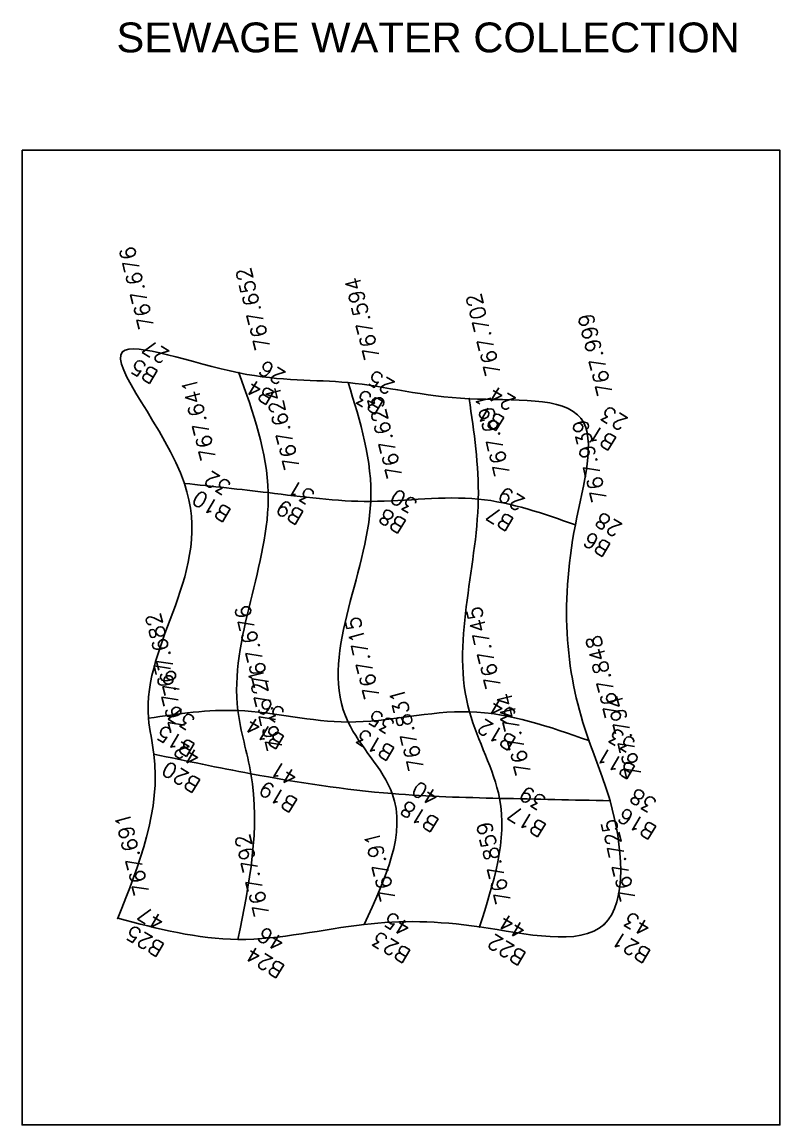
# Model space of a CAD drawing. Header units: millimetres. Extents: x 3197 to 59319, y 691 to 32741.
# Drawn here: x 52777 to 55315, y 18548 to 22242 of the extents above; entities that cross this region are included whole.
import ezdxf
from ezdxf.enums import TextEntityAlignment as Align

# ---------------------------------------------------------------- set-up
doc = ezdxf.new("R2010")
doc.units = ezdxf.units.MM
for name, color, linetype in [('Chainage_TXT', 7, 'Continuous'), ('Points', 7, 'Continuous'), ('Points-ELV', 6, 'Continuous'), ('Points-NUM', 4, 'Continuous'), ('Points-TXT', 3, 'Continuous')]:
    doc.layers.add(name, color=color, linetype=linetype)
doc.styles.add('romans', font='romans.shx')
doc.styles.get("Standard").update_dxf_attribs({"font": 'arial.ttf'})

# ---------------------------------------------------------------- blocks, each defined once
blk = doc.blocks.new('POINTS')
at = {"layer": 'Points'}
blk.add_line((0, 0), (0, 0), dxfattribs=at)
blk.add_point((0, 0), dxfattribs=at)
at = {"layer": 'Points-ELV', "style": 'romans'}
blk.add_attdef('ELEV', text='', height=1, rotation=45, dxfattribs=at).set_placement((0, 0), align=Align.BOTTOM_LEFT)
at = {"layer": 'Points-NUM', "style": 'romans'}
blk.add_attdef('PTNUM', text='', height=1, dxfattribs=at).set_placement((0, 0), align=Align.BOTTOM_RIGHT)
at = {"layer": 'Points-TXT', "style": 'romans'}
blk.add_attdef('DESC', text='', height=1, dxfattribs=at).set_placement((0, 0), align=Align.BOTTOM_RIGHT)

msp = doc.modelspace()

# ---------------------------------------------------------------- linework, layer by layer
for points in [[(53097.6, 19240, -44.6), (53499.9, 19169.3, -24), (53922.3, 19219.5), (54308.8, 19211.3, -10.4), (54726.3, 19219.4, -37.6), (54746, 19633.8, -23.6), (54675.1, 19835.1, -12.6), (54630, 20557.6, 5.9), (54649.1, 20913.7, 18.1), (54274.3, 20980.1, -42.3), (53868.7, 21034.2, -64.3), (53503.2, 21067, -52.5), (53113.5, 21137.3, -47.6), (53320.7, 20696.7, -54.7), (53200.4, 19910.1, -46.4), (53218.5, 19789.7, -48.8), (53097.6, 19240, -44.6)], [(53499.9, 19169.3, -24), (53543.6, 19724.1, -38.5), (53499.7, 19935.8, -47.6), (53601.4, 20665.6, -58.2), (53503.2, 21067, -52.5)], [(53922.3, 19219.5), (54016.8, 19657.6, -16.1), (53868.9, 19897.4, -39.7), (53944.7, 20636.3, -58.4), (53868.7, 21034.2, -64.3)], [(53320.7, 20696.7, -54.7), (53601.4, 20665.6, -58.2), (53944.7, 20636.3, -58.4), (54304.9, 20644.1, -44.6), (54630, 20557.6, 5.9)], [(53218.5, 19789.7, -48.8), (53543.6, 19724.1, -38.5), (54016.8, 19657.6, -16.1), (54376.1, 19641.8, -33.8), (54746, 19633.8, -23.6)]]:
    msp.add_spline(points, degree=3)
for points, knots in [([(54308.8, 19211.3, -10.4), (54355.8, 19357.1, -20.8), (54435.7, 19605.5, -38.4), (54174.1, 20053, -29), (54341.8, 20521.4, -48.3), (54290.7, 20868.9, -43.5), (54274.3, 20980.1, -42.3)], [0, 0, 0, 0, 2.144355, 3.653656, 7.157759, 8.816147, 8.816147, 8.816147, 8.816147]), ([(53200.4, 19910.1, -46.4), (53300.2, 19924.9, -47.5), (53523.5, 19957.9, -50), (53880, 19861.7, -36.9), (54279.3, 19974.3, -38), (54543, 19881.6, -20.7), (54675.1, 19835.1, -12.6)], [0, 0, 0, 0, 1.476259, 3.301125, 5.304542, 7.329825, 7.329825, 7.329825, 7.329825])]:
    msp.add_open_spline(points, degree=3, knots=knots)
at = {"layer": 'Chainage_TXT'}
msp.add_lwpolyline([(52776.9, 21812.7), (55315.1, 21812.7), (55315.1, 18547.9), (52776.9, 18547.9)], close=True, dxfattribs=at)

# ---------------------------------------------------------------- block references
at = {"layer": 'Points', "linetype": 'Continuous'}
ref = msp.add_blockref('POINTS', (53113.5, 21137.3, -47.6), dxfattribs=dict(at, xscale=-203.4735065505005, yscale=203.4735065505005, zscale=203.4735065505005, rotation=329.0980723058464))
ref.add_attrib('PTNUM', '27', dxfattribs={"layer": 'Points-NUM', "height": 50.87, "rotation": 149.0981, "style": 'romans'}).set_placement((53207.2, 21194.9, -47.6), align=Align.BOTTOM_RIGHT)
ref.add_attrib('DESC', 'B5', dxfattribs={"layer": 'Points-TXT', "height": 50.87, "rotation": 149.0981, "style": 'romans'}).set_placement((53168, 21129.4, -47.6), align=Align.BOTTOM_RIGHT)
ref.add_attrib('ELEV', '767.676', dxfattribs={"layer": 'Points-ELV', "height": 50.87, "rotation": 104.0981, "style": 'romans'}).set_placement((53234.9, 21223.4, -47.6), align=Align.BOTTOM_LEFT)
ref = msp.add_blockref('POINTS', (53503.2, 21067, -52.5), dxfattribs=dict(at, xscale=-203.4735065505005, yscale=203.4735065505005, zscale=203.4735065505005, rotation=329.0980723058464))
ref.add_attrib('PTNUM', '26', dxfattribs={"layer": 'Points-NUM', "height": 50.87, "rotation": 149.0981, "style": 'romans'}).set_placement((53596.9, 21124.5, -52.5), align=Align.BOTTOM_RIGHT)
ref.add_attrib('DESC', 'B4', dxfattribs={"layer": 'Points-TXT', "height": 50.87, "rotation": 149.0981, "style": 'romans'}).set_placement((53557.8, 21059, -52.5), align=Align.BOTTOM_RIGHT)
ref.add_attrib('ELEV', '767.652', dxfattribs={"layer": 'Points-ELV', "height": 50.87, "rotation": 104.0981, "style": 'romans'}).set_placement((53624.6, 21153.1, -52.5), align=Align.BOTTOM_LEFT)
ref = msp.add_blockref('POINTS', (53868.7, 21034.2, -64.3), dxfattribs=dict(at, xscale=-203.4735065505005, yscale=203.4735065505005, zscale=203.4735065505005, rotation=329.0980723058464))
ref.add_attrib('PTNUM', '25', dxfattribs={"layer": 'Points-NUM', "height": 50.87, "rotation": 149.0981, "style": 'romans'}).set_placement((53962.4, 21091.7, -64.3), align=Align.BOTTOM_RIGHT)
ref.add_attrib('DESC', 'B3', dxfattribs={"layer": 'Points-TXT', "height": 50.87, "rotation": 149.0981, "style": 'romans'}).set_placement((53923.2, 21026.2, -64.3), align=Align.BOTTOM_RIGHT)
ref.add_attrib('ELEV', '767.594', dxfattribs={"layer": 'Points-ELV', "height": 50.87, "rotation": 104.0981, "style": 'romans'}).set_placement((53990.1, 21120.3, -64.3), align=Align.BOTTOM_LEFT)
ref = msp.add_blockref('POINTS', (54274.3, 20980.1, -42.3), dxfattribs=dict(at, xscale=-203.4735065505005, yscale=203.4735065505005, zscale=203.4735065505005, rotation=329.0980723058464))
ref.add_attrib('PTNUM', '24', dxfattribs={"layer": 'Points-NUM', "height": 50.87, "rotation": 149.0981, "style": 'romans'}).set_placement((54368, 21037.7, -42.3), align=Align.BOTTOM_RIGHT)
ref.add_attrib('DESC', 'B1', dxfattribs={"layer": 'Points-TXT', "height": 50.87, "rotation": 149.0981, "style": 'romans'}).set_placement((54328.9, 20972.2, -42.3), align=Align.BOTTOM_RIGHT)
ref.add_attrib('ELEV', '767.702', dxfattribs={"layer": 'Points-ELV', "height": 50.87, "rotation": 104.0981, "style": 'romans'}).set_placement((54395.7, 21066.2, -42.3), align=Align.BOTTOM_LEFT)
ref = msp.add_blockref('POINTS', (54649.1, 20913.7, 18.1), dxfattribs=dict(at, xscale=-203.4735065505005, yscale=203.4735065505005, zscale=203.4735065505005, rotation=329.0980723058464))
ref.add_attrib('PTNUM', '23', dxfattribs={"layer": 'Points-NUM', "height": 50.87, "rotation": 149.0981, "style": 'romans'}).set_placement((54742.8, 20971.3, 18.1), align=Align.BOTTOM_RIGHT)
ref.add_attrib('DESC', 'B1', dxfattribs={"layer": 'Points-TXT', "height": 50.87, "rotation": 149.0981, "style": 'romans'}).set_placement((54703.6, 20905.8, 18.1), align=Align.BOTTOM_RIGHT)
ref.add_attrib('ELEV', '767.999', dxfattribs={"layer": 'Points-ELV', "height": 50.87, "rotation": 104.0981, "style": 'romans'}).set_placement((54770.5, 20999.9, 18.1), align=Align.BOTTOM_LEFT)
ref = msp.add_blockref('POINTS', (53320.7, 20696.7, -54.7), dxfattribs=dict(at, xscale=-203.4735065505005, yscale=203.4735065505005, zscale=203.4735065505005, rotation=329.0980723058464))
ref.add_attrib('PTNUM', '32', dxfattribs={"layer": 'Points-NUM', "height": 50.87, "rotation": 149.0981, "style": 'romans'}).set_placement((53414.5, 20754.2, -54.7), align=Align.BOTTOM_RIGHT)
ref.add_attrib('DESC', 'B10', dxfattribs={"layer": 'Points-TXT', "height": 50.87, "rotation": 149.0981, "style": 'romans'}).set_placement((53375.3, 20688.8, -54.7), align=Align.BOTTOM_RIGHT)
ref.add_attrib('ELEV', '767.641', dxfattribs={"layer": 'Points-ELV', "height": 50.87, "rotation": 104.0981, "style": 'romans'}).set_placement((53442.1, 20782.8, -54.7), align=Align.BOTTOM_LEFT)
ref = msp.add_blockref('POINTS', (53601.4, 20665.6, -58.2), dxfattribs=dict(at, xscale=-203.4735065505005, yscale=203.4735065505005, zscale=203.4735065505005, rotation=329.0980723058464))
ref.add_attrib('PTNUM', '31', dxfattribs={"layer": 'Points-NUM', "height": 50.87, "rotation": 149.0981, "style": 'romans'}).set_placement((53695.1, 20723.1, -58.2), align=Align.BOTTOM_RIGHT)
ref.add_attrib('DESC', 'B9', dxfattribs={"layer": 'Points-TXT', "height": 50.87, "rotation": 149.0981, "style": 'romans'}).set_placement((53655.9, 20657.6, -58.2), align=Align.BOTTOM_RIGHT)
ref.add_attrib('ELEV', '767.624', dxfattribs={"layer": 'Points-ELV', "height": 50.87, "rotation": 104.0981, "style": 'romans'}).set_placement((53722.8, 20751.7, -58.2), align=Align.BOTTOM_LEFT)
ref = msp.add_blockref('POINTS', (53944.7, 20636.3, -58.4), dxfattribs=dict(at, xscale=-203.4735065505005, yscale=203.4735065505005, zscale=203.4735065505005, rotation=329.0980723058464))
ref.add_attrib('PTNUM', '30', dxfattribs={"layer": 'Points-NUM', "height": 50.87, "rotation": 149.0981, "style": 'romans'}).set_placement((54038.4, 20693.8, -58.4), align=Align.BOTTOM_RIGHT)
ref.add_attrib('DESC', 'B8', dxfattribs={"layer": 'Points-TXT', "height": 50.87, "rotation": 149.0981, "style": 'romans'}).set_placement((53999.3, 20628.3, -58.4), align=Align.BOTTOM_RIGHT)
ref.add_attrib('ELEV', '767.623', dxfattribs={"layer": 'Points-ELV', "height": 50.87, "rotation": 104.0981, "style": 'romans'}).set_placement((54066.1, 20722.4, -58.4), align=Align.BOTTOM_LEFT)
ref = msp.add_blockref('POINTS', (54304.9, 20644.1, -44.6), dxfattribs=dict(at, xscale=-203.4735065505005, yscale=203.4735065505005, zscale=203.4735065505005, rotation=329.0980723058464))
ref.add_attrib('PTNUM', '29', dxfattribs={"layer": 'Points-NUM', "height": 50.87, "rotation": 149.0981, "style": 'romans'}).set_placement((54398.6, 20701.6, -44.6), align=Align.BOTTOM_RIGHT)
ref.add_attrib('DESC', 'B7', dxfattribs={"layer": 'Points-TXT', "height": 50.87, "rotation": 149.0981, "style": 'romans'}).set_placement((54359.4, 20636.1, -44.6), align=Align.BOTTOM_RIGHT)
ref.add_attrib('ELEV', '767.691', dxfattribs={"layer": 'Points-ELV', "height": 50.87, "rotation": 104.0981, "style": 'romans'}).set_placement((54426.3, 20730.2, -44.6), align=Align.BOTTOM_LEFT)
ref = msp.add_blockref('POINTS', (54630, 20557.6, 5.9), dxfattribs=dict(at, xscale=-203.4735065505005, yscale=203.4735065505005, zscale=203.4735065505005, rotation=329.0980723058464))
ref.add_attrib('PTNUM', '28', dxfattribs={"layer": 'Points-NUM', "height": 50.87, "rotation": 149.0981, "style": 'romans'}).set_placement((54723.7, 20615.2, 5.9), align=Align.BOTTOM_RIGHT)
ref.add_attrib('DESC', 'B6', dxfattribs={"layer": 'Points-TXT', "height": 50.87, "rotation": 149.0981, "style": 'romans'}).set_placement((54684.5, 20549.7, 5.9), align=Align.BOTTOM_RIGHT)
ref.add_attrib('ELEV', '767.939', dxfattribs={"layer": 'Points-ELV', "height": 50.87, "rotation": 104.0981, "style": 'romans'}).set_placement((54751.4, 20643.8, 5.9), align=Align.BOTTOM_LEFT)
ref = msp.add_blockref('POINTS', (53499.7, 19935.8, -47.6), dxfattribs=dict(at, xscale=-203.4735065505005, yscale=203.4735065505005, zscale=203.4735065505005, rotation=329.0980723058464))
ref.add_attrib('PTNUM', '36', dxfattribs={"layer": 'Points-NUM', "height": 50.87, "rotation": 149.0981, "style": 'romans'}).set_placement((53593.4, 19993.4, -47.6), align=Align.BOTTOM_RIGHT)
ref.add_attrib('DESC', 'B14', dxfattribs={"layer": 'Points-TXT', "height": 50.87, "rotation": 149.0981, "style": 'romans'}).set_placement((53554.2, 19927.9, -47.6), align=Align.BOTTOM_RIGHT)
ref.add_attrib('ELEV', '767.676', dxfattribs={"layer": 'Points-ELV', "height": 50.87, "rotation": 104.0981, "style": 'romans'}).set_placement((53621.1, 20022, -47.6), align=Align.BOTTOM_LEFT)
ref = msp.add_blockref('POINTS', (53200.4, 19910.1, -46.4), dxfattribs=dict(at, xscale=-203.4735065505005, yscale=203.4735065505005, zscale=203.4735065505005, rotation=329.0980723058464))
ref.add_attrib('PTNUM', '37', dxfattribs={"layer": 'Points-NUM', "height": 50.87, "rotation": 149.0981, "style": 'romans'}).set_placement((53294.1, 19967.6, -46.4), align=Align.BOTTOM_RIGHT)
ref.add_attrib('DESC', 'B15', dxfattribs={"layer": 'Points-TXT', "height": 50.87, "rotation": 149.0981, "style": 'romans'}).set_placement((53254.9, 19902.1, -46.4), align=Align.BOTTOM_RIGHT)
ref.add_attrib('ELEV', '767.682', dxfattribs={"layer": 'Points-ELV', "height": 50.87, "rotation": 104.0981, "style": 'romans'}).set_placement((53321.8, 19996.2, -46.4), align=Align.BOTTOM_LEFT)
ref = msp.add_blockref('POINTS', (53868.9, 19897.4, -39.7), dxfattribs=dict(at, xscale=-203.4735065505005, yscale=203.4735065505005, zscale=203.4735065505005, rotation=329.0980723058464))
ref.add_attrib('PTNUM', '35', dxfattribs={"layer": 'Points-NUM', "height": 50.87, "rotation": 149.0981, "style": 'romans'}).set_placement((53962.6, 19955, -39.7), align=Align.BOTTOM_RIGHT)
ref.add_attrib('DESC', 'B13', dxfattribs={"layer": 'Points-TXT', "height": 50.87, "rotation": 149.0981, "style": 'romans'}).set_placement((53923.4, 19889.5, -39.7), align=Align.BOTTOM_RIGHT)
ref.add_attrib('ELEV', '767.715', dxfattribs={"layer": 'Points-ELV', "height": 50.87, "rotation": 104.0981, "style": 'romans'}).set_placement((53990.3, 19983.6, -39.7), align=Align.BOTTOM_LEFT)
ref = msp.add_blockref('POINTS', (54275, 19931.8, -33.6), dxfattribs=dict(at, xscale=-203.4735065505005, yscale=203.4735065505005, zscale=203.4735065505005, rotation=329.0980723058464))
ref.add_attrib('PTNUM', '34', dxfattribs={"layer": 'Points-NUM', "height": 50.87, "rotation": 149.0981, "style": 'romans'}).set_placement((54368.8, 19989.3, -33.6), align=Align.BOTTOM_RIGHT)
ref.add_attrib('DESC', 'B12', dxfattribs={"layer": 'Points-TXT', "height": 50.87, "rotation": 149.0981, "style": 'romans'}).set_placement((54329.6, 19923.9, -33.6), align=Align.BOTTOM_RIGHT)
ref.add_attrib('ELEV', '767.745', dxfattribs={"layer": 'Points-ELV', "height": 50.87, "rotation": 104.0981, "style": 'romans'}).set_placement((54396.5, 20017.9, -33.6), align=Align.BOTTOM_LEFT)
ref = msp.add_blockref('POINTS', (54675.1, 19835.1, -12.6), dxfattribs=dict(at, xscale=-203.4735065505005, yscale=203.4735065505005, zscale=203.4735065505005, rotation=329.0980723058464))
ref.add_attrib('PTNUM', '33', dxfattribs={"layer": 'Points-NUM', "height": 50.87, "rotation": 149.0981, "style": 'romans'}).set_placement((54768.8, 19892.6, -12.6), align=Align.BOTTOM_RIGHT)
ref.add_attrib('DESC', 'B11', dxfattribs={"layer": 'Points-TXT', "height": 50.87, "rotation": 149.0981, "style": 'romans'}).set_placement((54729.6, 19827.2, -12.6), align=Align.BOTTOM_RIGHT)
ref.add_attrib('ELEV', '767.848', dxfattribs={"layer": 'Points-ELV', "height": 50.87, "rotation": 104.0981, "style": 'romans'}).set_placement((54796.5, 19921.2, -12.6), align=Align.BOTTOM_LEFT)
ref = msp.add_blockref('POINTS', (53218.5, 19789.7, -48.8), dxfattribs=dict(at, xscale=-203.4735065505005, yscale=203.4735065505005, zscale=203.4735065505005, rotation=329.0980723058464))
ref.add_attrib('PTNUM', '42', dxfattribs={"layer": 'Points-NUM', "height": 50.87, "rotation": 149.0981, "style": 'romans'}).set_placement((53312.2, 19847.2, -48.8), align=Align.BOTTOM_RIGHT)
ref.add_attrib('DESC', 'B20', dxfattribs={"layer": 'Points-TXT', "height": 50.87, "rotation": 149.0981, "style": 'romans'}).set_placement((53273, 19781.8, -48.8), align=Align.BOTTOM_RIGHT)
ref.add_attrib('ELEV', '767.67', dxfattribs={"layer": 'Points-ELV', "height": 50.87, "rotation": 104.0981, "style": 'romans'}).set_placement((53339.9, 19875.8, -48.8), align=Align.BOTTOM_LEFT)
ref = msp.add_blockref('POINTS', (53543.6, 19724.1, -38.5), dxfattribs=dict(at, xscale=-203.4735065505005, yscale=203.4735065505005, zscale=203.4735065505005, rotation=329.0980723058464))
ref.add_attrib('PTNUM', '41', dxfattribs={"layer": 'Points-NUM', "height": 50.87, "rotation": 149.0981, "style": 'romans'}).set_placement((53637.4, 19781.6, -38.5), align=Align.BOTTOM_RIGHT)
ref.add_attrib('DESC', 'B19', dxfattribs={"layer": 'Points-TXT', "height": 50.87, "rotation": 149.0981, "style": 'romans'}).set_placement((53598.2, 19716.1, -38.5), align=Align.BOTTOM_RIGHT)
ref.add_attrib('ELEV', '767.721', dxfattribs={"layer": 'Points-ELV', "height": 50.87, "rotation": 104.0981, "style": 'romans'}).set_placement((53665.1, 19810.2, -38.5), align=Align.BOTTOM_LEFT)
ref = msp.add_blockref('POINTS', (54016.8, 19657.6, -16.1), dxfattribs=dict(at, xscale=-203.4735065505005, yscale=203.4735065505005, zscale=203.4735065505005, rotation=329.0980723058464))
ref.add_attrib('PTNUM', '40', dxfattribs={"layer": 'Points-NUM', "height": 50.87, "rotation": 149.0981, "style": 'romans'}).set_placement((54110.5, 19715.2, -16.1), align=Align.BOTTOM_RIGHT)
ref.add_attrib('DESC', 'B18', dxfattribs={"layer": 'Points-TXT', "height": 50.87, "rotation": 149.0981, "style": 'romans'}).set_placement((54071.3, 19649.7, -16.1), align=Align.BOTTOM_RIGHT)
ref.add_attrib('ELEV', '767.831', dxfattribs={"layer": 'Points-ELV', "height": 50.87, "rotation": 104.0981, "style": 'romans'}).set_placement((54138.2, 19743.7, -16.1), align=Align.BOTTOM_LEFT)
ref = msp.add_blockref('POINTS', (54376.1, 19641.8, -33.8), dxfattribs=dict(at, xscale=-203.4735065505005, yscale=203.4735065505005, zscale=203.4735065505005, rotation=329.0980723058464))
ref.add_attrib('PTNUM', '39', dxfattribs={"layer": 'Points-NUM', "height": 50.87, "rotation": 149.0981, "style": 'romans'}).set_placement((54469.8, 19699.3, -33.8), align=Align.BOTTOM_RIGHT)
ref.add_attrib('DESC', 'B17', dxfattribs={"layer": 'Points-TXT', "height": 50.87, "rotation": 149.0981, "style": 'romans'}).set_placement((54430.6, 19633.8, -33.8), align=Align.BOTTOM_RIGHT)
ref.add_attrib('ELEV', '767.744', dxfattribs={"layer": 'Points-ELV', "height": 50.87, "rotation": 104.0981, "style": 'romans'}).set_placement((54497.5, 19727.9, -33.8), align=Align.BOTTOM_LEFT)
ref = msp.add_blockref('POINTS', (54746, 19633.8, -23.6), dxfattribs=dict(at, xscale=-203.4735065505005, yscale=203.4735065505005, zscale=203.4735065505005, rotation=329.0980723058464))
ref.add_attrib('PTNUM', '38', dxfattribs={"layer": 'Points-NUM', "height": 50.87, "rotation": 149.0981, "style": 'romans'}).set_placement((54839.7, 19691.3, -23.6), align=Align.BOTTOM_RIGHT)
ref.add_attrib('DESC', 'B16', dxfattribs={"layer": 'Points-TXT', "height": 50.87, "rotation": 149.0981, "style": 'romans'}).set_placement((54800.5, 19625.9, -23.6), align=Align.BOTTOM_RIGHT)
ref.add_attrib('ELEV', '767.794', dxfattribs={"layer": 'Points-ELV', "height": 50.87, "rotation": 104.0981, "style": 'romans'}).set_placement((54867.4, 19719.9, -23.6), align=Align.BOTTOM_LEFT)
ref = msp.add_blockref('POINTS', (53097.6, 19240, -44.6), dxfattribs=dict(at, xscale=-203.4735065505005, yscale=203.4735065505005, zscale=203.4735065505005, rotation=329.0980723058464))
ref.add_attrib('PTNUM', '47', dxfattribs={"layer": 'Points-NUM', "height": 50.87, "rotation": 149.0981, "style": 'romans'}).set_placement((53191.4, 19297.5, -44.6), align=Align.BOTTOM_RIGHT)
ref.add_attrib('DESC', 'B25', dxfattribs={"layer": 'Points-TXT', "height": 50.87, "rotation": 149.0981, "style": 'romans'}).set_placement((53152.2, 19232.1, -44.6), align=Align.BOTTOM_RIGHT)
ref.add_attrib('ELEV', '767.691', dxfattribs={"layer": 'Points-ELV', "height": 50.87, "rotation": 104.0981, "style": 'romans'}).set_placement((53219.1, 19326.1, -44.6), align=Align.BOTTOM_LEFT)
ref = msp.add_blockref('POINTS', (54308.8, 19211.3, -10.4), dxfattribs=dict(at, xscale=-203.4735065505005, yscale=203.4735065505005, zscale=203.4735065505005, rotation=329.0980723058464))
ref.add_attrib('PTNUM', '44', dxfattribs={"layer": 'Points-NUM', "height": 50.87, "rotation": 149.0981, "style": 'romans'}).set_placement((54402.6, 19268.8, -10.4), align=Align.BOTTOM_RIGHT)
ref.add_attrib('DESC', 'B22', dxfattribs={"layer": 'Points-TXT', "height": 50.87, "rotation": 149.0981, "style": 'romans'}).set_placement((54363.4, 19203.4, -10.4), align=Align.BOTTOM_RIGHT)
ref.add_attrib('ELEV', '767.859', dxfattribs={"layer": 'Points-ELV', "height": 50.87, "rotation": 104.0981, "style": 'romans'}).set_placement((54430.2, 19297.4, -10.4), align=Align.BOTTOM_LEFT)
ref = msp.add_blockref('POINTS', (54726.3, 19219.4, -37.6), dxfattribs=dict(at, xscale=-203.4735065505005, yscale=203.4735065505005, zscale=203.4735065505005, rotation=329.0980723058464))
ref.add_attrib('PTNUM', '43', dxfattribs={"layer": 'Points-NUM', "height": 50.87, "rotation": 149.0981, "style": 'romans'}).set_placement((54820, 19277, -37.6), align=Align.BOTTOM_RIGHT)
ref.add_attrib('DESC', 'B21', dxfattribs={"layer": 'Points-TXT', "height": 50.87, "rotation": 149.0981, "style": 'romans'}).set_placement((54780.8, 19211.5, -37.6), align=Align.BOTTOM_RIGHT)
ref.add_attrib('ELEV', '767.725', dxfattribs={"layer": 'Points-ELV', "height": 50.87, "rotation": 104.0981, "style": 'romans'}).set_placement((54847.7, 19305.6, -37.6), align=Align.BOTTOM_LEFT)
ref = msp.add_blockref('POINTS', (53499.9, 19169.3, -24), dxfattribs=dict(at, xscale=-203.4735065505005, yscale=203.4735065505005, zscale=203.4735065505005, rotation=329.0980723058464))
ref.add_attrib('PTNUM', '46', dxfattribs={"layer": 'Points-NUM', "height": 50.87, "rotation": 149.0981, "style": 'romans'}).set_placement((53593.7, 19226.8, -24), align=Align.BOTTOM_RIGHT)
ref.add_attrib('DESC', 'B24', dxfattribs={"layer": 'Points-TXT', "height": 50.87, "rotation": 149.0981, "style": 'romans'}).set_placement((53554.5, 19161.3, -24), align=Align.BOTTOM_RIGHT)
ref.add_attrib('ELEV', '767.792', dxfattribs={"layer": 'Points-ELV', "height": 50.87, "rotation": 104.0981, "style": 'romans'}).set_placement((53621.3, 19255.4, -24), align=Align.BOTTOM_LEFT)
ref = msp.add_blockref('POINTS', (53922.3, 19219.5), dxfattribs=dict(at, xscale=-203.4735065505005, yscale=203.4735065505005, zscale=203.4735065505005, rotation=329.0980723058464))
ref.add_attrib('PTNUM', '45', dxfattribs={"layer": 'Points-NUM', "height": 50.87, "rotation": 149.0981, "style": 'romans'}).set_placement((54016, 19277.1), align=Align.BOTTOM_RIGHT)
ref.add_attrib('DESC', 'B23', dxfattribs={"layer": 'Points-TXT', "height": 50.87, "rotation": 149.0981, "style": 'romans'}).set_placement((53976.8, 19211.6), align=Align.BOTTOM_RIGHT)
ref.add_attrib('ELEV', '767.91', dxfattribs={"layer": 'Points-ELV', "height": 50.87, "rotation": 104.0981, "style": 'romans'}).set_placement((54043.7, 19305.7), align=Align.BOTTOM_LEFT)

# ---------------------------------------------------------------- texts
at = {"layer": 'Chainage_TXT', "insert": (53093.1, 22240.3), "char_height": 100, "attachment_point": 1}
msp.add_mtext_dynamic_manual_height_columns('SEWAGE WATER COLLECTION', width=2141.415, gutter_width=12.5, heights=[0], dxfattribs=at)

doc.saveas('drawing.dxf')
